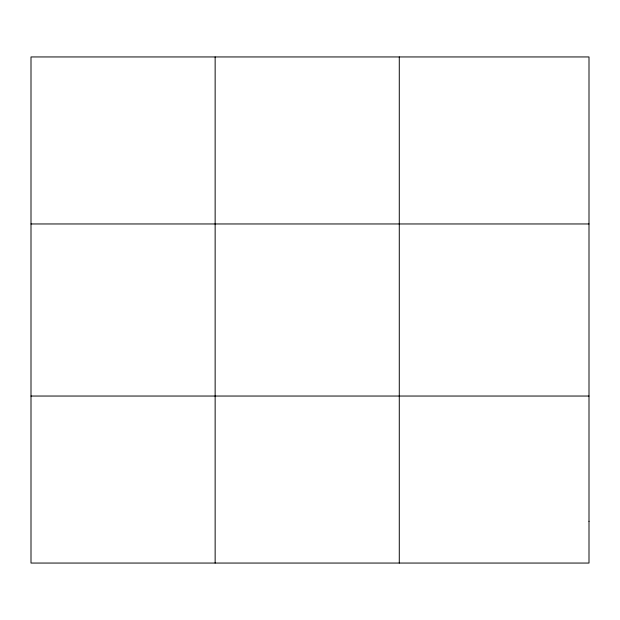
<?xml version="1.0" encoding="UTF-8"?>
<svg xmlns="http://www.w3.org/2000/svg" width="620" height="620" viewBox="0 0 620 620"><rect width="100%" height="100%" fill="white"/><g stroke="black" fill="none" stroke-linecap="round" stroke-linejoin="round"><path stroke-width="0.93" d="M215.14 56.947L215.14 563.053M399.28 56.947L399.28 563.053M31 223.96L589 223.96M31 396.041L589 396.041M589 521.304L589 563.053L31 563.053L31 56.947L589 56.947L589 521.304"/></g></svg>
